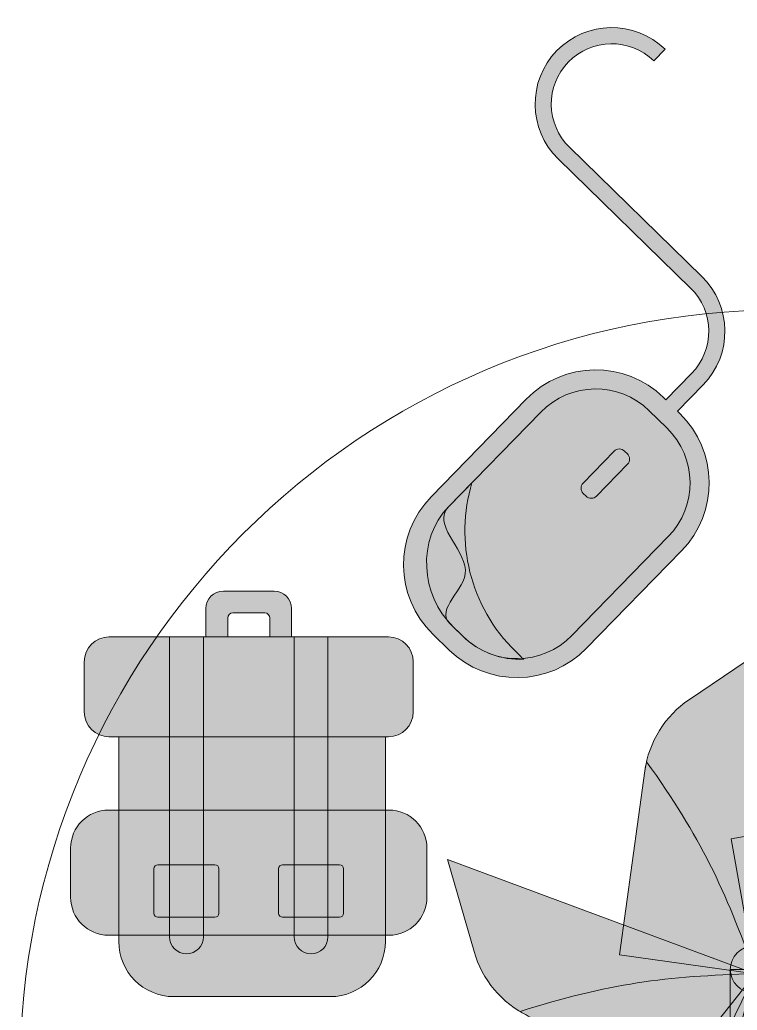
# Model space of a CAD drawing. Header units: inches. Extents: x -2159 to 3042, y -1353 to -29.
# Drawn here: x 2449 to 2703.8, y -950.6 to -599 of the extents above; entities that cross this region are included whole.
import ezdxf

# ---------------------------------------------------------------- set-up
doc = ezdxf.new("R2010")
doc.units = ezdxf.units.IN
doc.header["$MEASUREMENT"] = 0
doc.layers.add('Layer 1', color=7, linetype='Continuous')

# ---------------------------------------------------------------- blocks, each defined once
blk = doc.blocks.new('block 81')
at = {"layer": 'Layer 1', "true_color": 0xe65f41}
h = blk.add_hatch(color=13, dxfattribs=at)
h.dxf.hatch_style = 2
edge = h.paths.add_edge_path()
edge.add_spline(control_points=[(2710.18, -937.63), (2710.18, -937.63), (2688.94, -981.37), (2688.94, -981.37), (2688.94, -981.37), (2629.63, -952.65), (2629.63, -952.65), (2620.24, -948.1), (2613.23, -939.77), (2610.35, -929.75), (2610.35, -929.75), (2600.97, -897.06), (2600.97, -897.06), (2600.97, -897.06), (2710.18, -937.63), (2710.18, -937.63)], knot_values=[0, 0, 0, 0, 1, 1, 1, 2, 2, 2, 3, 3, 3, 4, 4, 4, 5, 5, 5, 5], degree=3, periodic=1)
at = {"layer": 'Layer 1', "true_color": 0xc45137}
h = blk.add_hatch(color=13, dxfattribs=at)
h.dxf.hatch_style = 2
edge = h.paths.add_edge_path()
edge.add_spline(control_points=[(2629.63, -952.65), (2629.63, -952.65), (2688.94, -981.37), (2688.94, -981.37), (2688.94, -981.37), (2710.18, -937.63), (2710.18, -937.63), (2678.37, -938.44), (2658.16, -941.06), (2626.69, -951.04), (2627.64, -951.62), (2628.62, -952.16), (2629.63, -952.65)], knot_values=[0, 0, 0, 0, 1, 1, 1, 2, 2, 2, 3, 3, 3, 4, 4, 4, 4], degree=3, periodic=1)
at = {"layer": 'Layer 1', "lineweight": 0}
for points, knots in [([(2710.18, -937.63), (2710.18, -937.63), (2688.94, -981.37), (2688.94, -981.37), (2688.94, -981.37), (2629.63, -952.65), (2629.63, -952.65), (2620.24, -948.1), (2613.23, -939.77), (2610.35, -929.75), (2610.35, -929.75), (2600.97, -897.06), (2600.97, -897.06), (2600.97, -897.06), (2710.18, -937.63), (2710.18, -937.63)], [0, 0, 0, 0, 1, 1, 1, 2, 2, 2, 3, 3, 3, 4, 4, 4, 5, 5, 5, 5]), ([(2629.63, -952.65), (2629.63, -952.65), (2688.94, -981.37), (2688.94, -981.37), (2688.94, -981.37), (2710.18, -937.63), (2710.18, -937.63), (2678.37, -938.44), (2658.16, -941.06), (2626.69, -951.04), (2627.64, -951.62), (2628.62, -952.16), (2629.63, -952.65)], [0, 0, 0, 0, 1, 1, 1, 2, 2, 2, 3, 3, 3, 4, 4, 4, 4])]:
    blk.add_open_spline(points, degree=3, knots=knots, dxfattribs=at)
blk = doc.blocks.new('block 82')
at = {"layer": 'Layer 1', "true_color": 0xffd54e}
h = blk.add_hatch(color=41, dxfattribs=at)
h.dxf.hatch_style = 2
edge = h.paths.add_edge_path()
edge.add_spline(control_points=[(2710.18, -937.63), (2710.18, -937.63), (2745.21, -971.35), (2745.21, -971.35), (2745.21, -971.35), (2699.57, -1018.88), (2699.57, -1018.88), (2692.34, -1026.41), (2682.26, -1030.5), (2671.83, -1030.14), (2671.83, -1030.14), (2637.85, -1028.96), (2637.85, -1028.96), (2637.85, -1028.96), (2710.18, -937.63), (2710.18, -937.63)], knot_values=[0, 0, 0, 0, 1, 1, 1, 2, 2, 2, 3, 3, 3, 4, 4, 4, 5, 5, 5, 5], degree=3, periodic=1)
at = {"layer": 'Layer 1', "true_color": 0xe8b142}
h = blk.add_hatch(color=43, dxfattribs=at)
h.dxf.hatch_style = 2
edge = h.paths.add_edge_path()
edge.add_spline(control_points=[(2699.57, -1018.88), (2699.57, -1018.88), (2745.21, -971.35), (2745.21, -971.35), (2745.21, -971.35), (2710.18, -937.63), (2710.18, -937.63), (2701.12, -968.13), (2697.37, -988.17), (2697.13, -1021.18), (2697.97, -1020.45), (2698.79, -1019.69), (2699.57, -1018.88)], knot_values=[0, 0, 0, 0, 1, 1, 1, 2, 2, 2, 3, 3, 3, 4, 4, 4, 4], degree=3, periodic=1)
at = {"layer": 'Layer 1', "lineweight": 0}
for points, knots in [([(2710.18, -937.63), (2710.18, -937.63), (2745.21, -971.35), (2745.21, -971.35), (2745.21, -971.35), (2699.57, -1018.88), (2699.57, -1018.88), (2692.34, -1026.41), (2682.26, -1030.5), (2671.83, -1030.14), (2671.83, -1030.14), (2637.85, -1028.96), (2637.85, -1028.96), (2637.85, -1028.96), (2710.18, -937.63), (2710.18, -937.63)], [0, 0, 0, 0, 1, 1, 1, 2, 2, 2, 3, 3, 3, 4, 4, 4, 5, 5, 5, 5]), ([(2699.57, -1018.88), (2699.57, -1018.88), (2745.21, -971.35), (2745.21, -971.35), (2745.21, -971.35), (2710.18, -937.63), (2710.18, -937.63), (2701.12, -968.13), (2697.37, -988.17), (2697.13, -1021.18), (2697.97, -1020.45), (2698.79, -1019.69), (2699.57, -1018.88)], [0, 0, 0, 0, 1, 1, 1, 2, 2, 2, 3, 3, 3, 4, 4, 4, 4])]:
    blk.add_open_spline(points, degree=3, knots=knots, dxfattribs=at)
blk = doc.blocks.new('block 83')
at = {"layer": 'Layer 1', "true_color": 0x9b59b6}
h = blk.add_hatch(color=193, dxfattribs=at)
h.dxf.hatch_style = 2
edge = h.paths.add_edge_path()
edge.add_spline(control_points=[(2710.18, -937.63), (2710.18, -937.63), (2753.07, -914.74), (2753.07, -914.74), (2753.07, -914.74), (2784.17, -972.83), (2784.17, -972.83), (2789.1, -982.03), (2789.87, -992.89), (2786.31, -1002.69), (2786.31, -1002.69), (2774.69, -1034.65), (2774.69, -1034.65), (2774.69, -1034.65), (2710.18, -937.63), (2710.18, -937.63)], knot_values=[0, 0, 0, 0, 1, 1, 1, 2, 2, 2, 3, 3, 3, 4, 4, 4, 5, 5, 5, 5], degree=3, periodic=1)
at = {"layer": 'Layer 1', "true_color": 0x8e44ad}
h = blk.add_hatch(color=205, dxfattribs=at)
h.dxf.hatch_style = 2
edge = h.paths.add_edge_path()
edge.add_spline(control_points=[(2784.17, -972.83), (2784.17, -972.83), (2753.07, -914.74), (2753.07, -914.74), (2753.07, -914.74), (2710.18, -937.63), (2710.18, -937.63), (2736.39, -955.68), (2754.28, -965.43), (2785.61, -975.86), (2785.18, -974.84), (2784.7, -973.82), (2784.17, -972.83)], knot_values=[0, 0, 0, 0, 1, 1, 1, 2, 2, 2, 3, 3, 3, 4, 4, 4, 4], degree=3, periodic=1)
at = {"layer": 'Layer 1', "lineweight": 0}
for points, knots in [([(2710.18, -937.63), (2710.18, -937.63), (2753.07, -914.74), (2753.07, -914.74), (2753.07, -914.74), (2784.17, -972.83), (2784.17, -972.83), (2789.1, -982.03), (2789.87, -992.89), (2786.31, -1002.69), (2786.31, -1002.69), (2774.69, -1034.65), (2774.69, -1034.65), (2774.69, -1034.65), (2710.18, -937.63), (2710.18, -937.63)], [0, 0, 0, 0, 1, 1, 1, 2, 2, 2, 3, 3, 3, 4, 4, 4, 5, 5, 5, 5]), ([(2784.17, -972.83), (2784.17, -972.83), (2753.07, -914.74), (2753.07, -914.74), (2753.07, -914.74), (2710.18, -937.63), (2710.18, -937.63), (2736.39, -955.68), (2754.28, -965.43), (2785.61, -975.86), (2785.18, -974.84), (2784.7, -973.82), (2784.17, -972.83)], [0, 0, 0, 0, 1, 1, 1, 2, 2, 2, 3, 3, 3, 4, 4, 4, 4])]:
    blk.add_open_spline(points, degree=3, knots=knots, dxfattribs=at)
blk = doc.blocks.new('block 84')
at = {"layer": 'Layer 1', "true_color": 0x2ecc71}
h = blk.add_hatch(color=112, dxfattribs=at)
h.dxf.hatch_style = 2
edge = h.paths.add_edge_path()
edge.add_spline(control_points=[(2710.18, -937.63), (2710.18, -937.63), (2701.66, -889.76), (2701.66, -889.76), (2701.66, -889.76), (2766.52, -878.14), (2766.52, -878.14), (2776.79, -876.3), (2787.36, -878.91), (2795.58, -885.33), (2795.58, -885.33), (2822.38, -906.26), (2822.38, -906.26), (2822.38, -906.26), (2710.18, -937.63), (2710.18, -937.63)], knot_values=[0, 0, 0, 0, 1, 1, 1, 2, 2, 2, 3, 3, 3, 4, 4, 4, 5, 5, 5, 5], degree=3, periodic=1)
at = {"layer": 'Layer 1', "true_color": 0x27ae60}
h = blk.add_hatch(color=105, dxfattribs=at)
h.dxf.hatch_style = 2
edge = h.paths.add_edge_path()
edge.add_spline(control_points=[(2766.52, -878.14), (2766.52, -878.14), (2701.66, -889.76), (2701.66, -889.76), (2701.66, -889.76), (2710.18, -937.63), (2710.18, -937.63), (2735.44, -918.28), (2750.25, -904.28), (2769.85, -877.71), (2768.74, -877.8), (2767.63, -877.94), (2766.52, -878.14)], knot_values=[0, 0, 0, 0, 1, 1, 1, 2, 2, 2, 3, 3, 3, 4, 4, 4, 4], degree=3, periodic=1)
at = {"layer": 'Layer 1', "lineweight": 0}
for points, knots in [([(2710.18, -937.63), (2710.18, -937.63), (2701.66, -889.76), (2701.66, -889.76), (2701.66, -889.76), (2766.52, -878.14), (2766.52, -878.14), (2776.79, -876.3), (2787.36, -878.91), (2795.58, -885.33), (2795.58, -885.33), (2822.38, -906.26), (2822.38, -906.26), (2822.38, -906.26), (2710.18, -937.63), (2710.18, -937.63)], [0, 0, 0, 0, 1, 1, 1, 2, 2, 2, 3, 3, 3, 4, 4, 4, 5, 5, 5, 5]), ([(2766.52, -878.14), (2766.52, -878.14), (2701.66, -889.76), (2701.66, -889.76), (2701.66, -889.76), (2710.18, -937.63), (2710.18, -937.63), (2735.44, -918.28), (2750.25, -904.28), (2769.85, -877.71), (2768.74, -877.8), (2767.63, -877.94), (2766.52, -878.14)], [0, 0, 0, 0, 1, 1, 1, 2, 2, 2, 3, 3, 3, 4, 4, 4, 4])]:
    blk.add_open_spline(points, degree=3, knots=knots, dxfattribs=at)
blk = doc.blocks.new('block 85')
at = {"layer": 'Layer 1', "true_color": 0x59abe3}
h = blk.add_hatch(color=143, dxfattribs=at)
h.dxf.hatch_style = 2
edge = h.paths.add_edge_path()
edge.add_spline(control_points=[(2710.18, -937.63), (2710.18, -937.63), (2662.02, -930.95), (2662.02, -930.95), (2662.02, -930.95), (2671.01, -865.66), (2671.01, -865.66), (2672.43, -855.33), (2678.19, -846.09), (2686.83, -840.25), (2686.83, -840.25), (2715.02, -821.23), (2715.02, -821.23), (2715.02, -821.23), (2710.18, -937.63), (2710.18, -937.63)], knot_values=[0, 0, 0, 0, 1, 1, 1, 2, 2, 2, 3, 3, 3, 4, 4, 4, 5, 5, 5, 5], degree=3, periodic=1)
at = {"layer": 'Layer 1', "true_color": 0x4183d7}
h = blk.add_hatch(color=163, dxfattribs=at)
h.dxf.hatch_style = 2
edge = h.paths.add_edge_path()
edge.add_spline(control_points=[(2671.01, -865.66), (2671.01, -865.66), (2662.02, -930.95), (2662.02, -930.95), (2662.02, -930.95), (2710.18, -937.63), (2710.18, -937.63), (2699.58, -907.63), (2690.84, -889.22), (2671.63, -862.37), (2671.38, -863.45), (2671.16, -864.55), (2671.01, -865.66)], knot_values=[0, 0, 0, 0, 1, 1, 1, 2, 2, 2, 3, 3, 3, 4, 4, 4, 4], degree=3, periodic=1)
at = {"layer": 'Layer 1', "lineweight": 0}
for points, knots in [([(2710.18, -937.63), (2710.18, -937.63), (2662.02, -930.95), (2662.02, -930.95), (2662.02, -930.95), (2671.01, -865.66), (2671.01, -865.66), (2672.43, -855.33), (2678.19, -846.09), (2686.83, -840.25), (2686.83, -840.25), (2715.02, -821.23), (2715.02, -821.23), (2715.02, -821.23), (2710.18, -937.63), (2710.18, -937.63)], [0, 0, 0, 0, 1, 1, 1, 2, 2, 2, 3, 3, 3, 4, 4, 4, 5, 5, 5, 5]), ([(2671.01, -865.66), (2671.01, -865.66), (2662.02, -930.95), (2662.02, -930.95), (2662.02, -930.95), (2710.18, -937.63), (2710.18, -937.63), (2699.58, -907.63), (2690.84, -889.22), (2671.63, -862.37), (2671.38, -863.45), (2671.16, -864.55), (2671.01, -865.66)], [0, 0, 0, 0, 1, 1, 1, 2, 2, 2, 3, 3, 3, 4, 4, 4, 4])]:
    blk.add_open_spline(points, degree=3, knots=knots, dxfattribs=at)
blk = doc.blocks.new('block 80')
at = {"layer": 'Layer 1'}
for name in ['block 85', 'block 84', 'block 81', 'block 83', 'block 82']:
    blk.add_blockref(name, (0, 0), dxfattribs=at)
blk = doc.blocks.new('block 79')
at = {"layer": 'Layer 1', "true_color": 0x4a4849}
h = blk.add_hatch(color=59, dxfattribs=at)
h.dxf.hatch_style = 2
edge = h.paths.add_edge_path()
edge.add_spline(control_points=[(2717.89, -936.09), (2717.89, -940.65), (2714.19, -944.35), (2709.62, -944.35), (2705.06, -944.35), (2701.36, -940.65), (2701.36, -936.09), (2701.36, -931.53), (2705.06, -927.83), (2709.62, -927.83), (2714.19, -927.83), (2717.89, -931.53), (2717.89, -936.09)], knot_values=[0, 0, 0, 0, 1, 1, 1, 2, 2, 2, 3, 3, 3, 4, 4, 4, 4], degree=3, periodic=1)
h = blk.add_hatch(color=59, dxfattribs=at)
h.dxf.hatch_style = 2
h.paths.add_polyline_path([(2717.75, -1142.46), (2701.36, -1142.46), (2701.36, -936.09), (2717.75, -936.09)])
at = {"layer": 'Layer 1', "lineweight": 0}
blk.add_lwpolyline([(2717.75, -1142.46), (2701.36, -1142.46), (2701.36, -936.09), (2717.75, -936.09), (2717.75, -1142.46)], dxfattribs=at)
blk.add_open_spline([(2717.89, -936.09), (2717.89, -940.65), (2714.19, -944.35), (2709.62, -944.35), (2705.06, -944.35), (2701.36, -940.65), (2701.36, -936.09), (2701.36, -931.53), (2705.06, -927.83), (2709.62, -927.83), (2714.19, -927.83), (2717.89, -931.53), (2717.89, -936.09)], degree=3, knots=[0, 0, 0, 0, 1, 1, 1, 2, 2, 2, 3, 3, 3, 4, 4, 4, 4], dxfattribs=at)
at = {"layer": 'Layer 1'}
blk.add_blockref('block 80', (0, 0), dxfattribs=at)
blk = doc.blocks.new('block 102')
at = {"layer": 'Layer 1', "true_color": 0x4a4849}
h = blk.add_hatch(color=59, dxfattribs=at)
h.dxf.hatch_style = 2
edge = h.paths.add_edge_path()
edge.add_spline(control_points=[(2674.16, -613.59), (2674.16, -613.59), (2678.18, -609.47), (2678.18, -609.47), (2667.45, -599.01), (2650.21, -599.23), (2639.75, -609.96), (2629.29, -620.68), (2629.5, -637.92), (2640.23, -648.39), (2640.23, -648.39), (2687.25, -694.24), (2687.25, -694.24), (2695.71, -702.48), (2695.88, -716.08), (2687.63, -724.53), (2687.63, -724.53), (2678.5, -733.9), (2678.5, -733.9), (2678.5, -733.9), (2677.68, -733.1), (2677.68, -733.1), (2664.03, -719.79), (2642.18, -720.07), (2628.87, -733.72), (2628.87, -733.72), (2595.15, -768.3), (2595.15, -768.3), (2581.84, -781.94), (2582.11, -803.8), (2595.76, -817.11), (2595.76, -817.11), (2601.51, -822.72), (2601.51, -822.72), (2615.16, -836.03), (2637.02, -835.75), (2650.32, -822.11), (2650.32, -822.11), (2684.05, -787.53), (2684.05, -787.53), (2697.36, -773.88), (2697.08, -752.02), (2683.43, -738.72), (2683.43, -738.72), (2682.61, -737.92), (2682.61, -737.92), (2682.61, -737.92), (2691.75, -728.55), (2691.75, -728.55), (2702.21, -717.82), (2702, -700.58), (2691.27, -690.12), (2691.27, -690.12), (2644.25, -644.27), (2644.25, -644.27), (2635.79, -636.02), (2635.62, -622.43), (2643.87, -613.97), (2652.12, -605.51), (2665.71, -605.34), (2674.16, -613.59)], knot_values=[0, 0, 0, 0, 1, 1, 1, 2, 2, 2, 3, 3, 3, 4, 4, 4, 5, 5, 5, 6, 6, 6, 7, 7, 7, 8, 8, 8, 9, 9, 9, 10, 10, 10, 11, 11, 11, 12, 12, 12, 13, 13, 13, 14, 14, 14, 15, 15, 15, 16, 16, 16, 17, 17, 17, 18, 18, 18, 19, 19, 19, 20, 20, 20, 20], degree=3, periodic=1)
at = {"layer": 'Layer 1', "true_color": 0xf8f7ca}
h = blk.add_hatch(color=7, dxfattribs=at)
h.dxf.hatch_style = 2
edge = h.paths.add_edge_path()
edge.add_spline(control_points=[(2606.58, -818.02), (2617.36, -828.53), (2634.63, -828.32), (2645.14, -817.54), (2645.14, -817.54), (2679.35, -782.46), (2679.35, -782.46), (2689.86, -771.68), (2689.64, -754.41), (2678.86, -743.9), (2678.86, -743.9), (2672.61, -737.8), (2672.61, -737.8), (2661.83, -727.29), (2644.56, -727.51), (2634.05, -738.29), (2634.05, -738.29), (2601.29, -771.88), (2601.29, -771.88), (2595.32, -778.01), (2606.82, -786.38), (2607.26, -794.31), (2607.66, -801.38), (2596.35, -808.04), (2601.81, -813.37), (2601.81, -813.37), (2606.58, -818.02), (2606.58, -818.02)], knot_values=[0, 0, 0, 0, 1, 1, 1, 2, 2, 2, 3, 3, 3, 4, 4, 4, 5, 5, 5, 6, 6, 6, 7, 7, 7, 8, 8, 8, 9, 9, 9, 9], degree=3, periodic=1)
at = {"layer": 'Layer 1', "true_color": 0x4a4849}
h = blk.add_hatch(color=59, dxfattribs=at)
h.dxf.hatch_style = 2
edge = h.paths.add_edge_path()
edge.add_spline(control_points=[(2649.13, -767.12), (2649.13, -767.12), (2650.14, -768.11), (2650.14, -768.11), (2651.17, -769.11), (2652.82, -769.09), (2653.82, -768.06), (2653.82, -768.06), (2664.84, -756.76), (2664.84, -756.76), (2665.85, -755.73), (2665.83, -754.08), (2664.8, -753.08), (2664.8, -753.08), (2663.79, -752.09), (2663.79, -752.09), (2662.76, -751.09), (2661.11, -751.11), (2660.11, -752.14), (2660.11, -752.14), (2649.08, -763.44), (2649.08, -763.44), (2648.08, -764.47), (2648.1, -766.12), (2649.13, -767.12)], knot_values=[0, 0, 0, 0, 1, 1, 1, 2, 2, 2, 3, 3, 3, 4, 4, 4, 5, 5, 5, 6, 6, 6, 7, 7, 7, 8, 8, 8, 8], degree=3, periodic=1)
at = {"layer": 'Layer 1', "true_color": 0xdddbba}
h = blk.add_hatch(color=254, dxfattribs=at)
h.dxf.hatch_style = 2
edge = h.paths.add_edge_path()
edge.add_spline(control_points=[(2625.16, -823.27), (2625.72, -823.82), (2627.41, -825.48), (2627.99, -826), (2620.18, -826.34), (2612.24, -823.6), (2606.22, -817.72), (2606.22, -817.72), (2602.92, -814.51), (2602.92, -814.51), (2591.34, -803.21), (2589.99, -783.47), (2601.29, -771.88), (2601.29, -771.88), (2609.59, -763.37), (2609.59, -763.37), (2603.47, -783.99), (2608.69, -807.22), (2625.16, -823.27)], knot_values=[0, 0, 0, 0, 1, 1, 1, 2, 2, 2, 3, 3, 3, 4, 4, 4, 5, 5, 5, 6, 6, 6, 6], degree=3, periodic=1)
at = {"layer": 'Layer 1', "lineweight": 0}
for points, knots in [([(2674.16, -613.59), (2674.16, -613.59), (2678.18, -609.47), (2678.18, -609.47), (2667.45, -599.01), (2650.21, -599.23), (2639.75, -609.96), (2629.29, -620.68), (2629.5, -637.92), (2640.23, -648.39), (2640.23, -648.39), (2687.25, -694.24), (2687.25, -694.24), (2695.71, -702.48), (2695.88, -716.08), (2687.63, -724.53), (2687.63, -724.53), (2678.5, -733.9), (2678.5, -733.9), (2678.5, -733.9), (2677.68, -733.1), (2677.68, -733.1), (2664.03, -719.79), (2642.18, -720.07), (2628.87, -733.72), (2628.87, -733.72), (2595.15, -768.3), (2595.15, -768.3), (2581.84, -781.94), (2582.11, -803.8), (2595.76, -817.11), (2595.76, -817.11), (2601.51, -822.72), (2601.51, -822.72), (2615.16, -836.03), (2637.02, -835.75), (2650.32, -822.11), (2650.32, -822.11), (2684.05, -787.53), (2684.05, -787.53), (2697.36, -773.88), (2697.08, -752.02), (2683.43, -738.72), (2683.43, -738.72), (2682.61, -737.92), (2682.61, -737.92), (2682.61, -737.92), (2691.75, -728.55), (2691.75, -728.55), (2702.21, -717.82), (2702, -700.58), (2691.27, -690.12), (2691.27, -690.12), (2644.25, -644.27), (2644.25, -644.27), (2635.79, -636.02), (2635.62, -622.43), (2643.87, -613.97), (2652.12, -605.51), (2665.71, -605.34), (2674.16, -613.59)], [0, 0, 0, 0, 1, 1, 1, 2, 2, 2, 3, 3, 3, 4, 4, 4, 5, 5, 5, 6, 6, 6, 7, 7, 7, 8, 8, 8, 9, 9, 9, 10, 10, 10, 11, 11, 11, 12, 12, 12, 13, 13, 13, 14, 14, 14, 15, 15, 15, 16, 16, 16, 17, 17, 17, 18, 18, 18, 19, 19, 19, 20, 20, 20, 20]), ([(2606.58, -818.02), (2617.36, -828.53), (2634.63, -828.32), (2645.14, -817.54), (2645.14, -817.54), (2679.35, -782.46), (2679.35, -782.46), (2689.86, -771.68), (2689.64, -754.41), (2678.86, -743.9), (2678.86, -743.9), (2672.61, -737.8), (2672.61, -737.8), (2661.83, -727.29), (2644.56, -727.51), (2634.05, -738.29), (2634.05, -738.29), (2601.29, -771.88), (2601.29, -771.88), (2595.32, -778.01), (2606.82, -786.38), (2607.26, -794.31), (2607.66, -801.38), (2596.35, -808.04), (2601.81, -813.37), (2601.81, -813.37), (2606.58, -818.02), (2606.58, -818.02)], [0, 0, 0, 0, 1, 1, 1, 2, 2, 2, 3, 3, 3, 4, 4, 4, 5, 5, 5, 6, 6, 6, 7, 7, 7, 8, 8, 8, 9, 9, 9, 9]), ([(2649.13, -767.12), (2649.13, -767.12), (2650.14, -768.11), (2650.14, -768.11), (2651.17, -769.11), (2652.82, -769.09), (2653.82, -768.06), (2653.82, -768.06), (2664.84, -756.76), (2664.84, -756.76), (2665.85, -755.73), (2665.83, -754.08), (2664.8, -753.08), (2664.8, -753.08), (2663.79, -752.09), (2663.79, -752.09), (2662.76, -751.09), (2661.11, -751.11), (2660.11, -752.14), (2660.11, -752.14), (2649.08, -763.44), (2649.08, -763.44), (2648.08, -764.47), (2648.1, -766.12), (2649.13, -767.12)], [0, 0, 0, 0, 1, 1, 1, 2, 2, 2, 3, 3, 3, 4, 4, 4, 5, 5, 5, 6, 6, 6, 7, 7, 7, 8, 8, 8, 8]), ([(2625.16, -823.27), (2625.72, -823.82), (2627.41, -825.48), (2627.99, -826), (2620.18, -826.34), (2612.24, -823.6), (2606.22, -817.72), (2606.22, -817.72), (2602.92, -814.51), (2602.92, -814.51), (2591.34, -803.21), (2589.99, -783.47), (2601.29, -771.88), (2601.29, -771.88), (2609.59, -763.37), (2609.59, -763.37), (2603.47, -783.99), (2608.69, -807.22), (2625.16, -823.27)], [0, 0, 0, 0, 1, 1, 1, 2, 2, 2, 3, 3, 3, 4, 4, 4, 5, 5, 5, 6, 6, 6, 6])]:
    blk.add_open_spline(points, degree=3, knots=knots, dxfattribs=at)
blk = doc.blocks.new('block 104')
at = {"layer": 'Layer 1', "true_color": 0xe65f41}
h = blk.add_hatch(color=13, dxfattribs=at)
h.dxf.hatch_style = 2
edge = h.paths.add_edge_path()
edge.add_spline(control_points=[(2480.68, -853.48), (2480.68, -853.48), (2579.97, -853.48), (2579.97, -853.48), (2584.82, -853.48), (2588.75, -849.55), (2588.75, -844.71), (2588.75, -844.71), (2588.75, -826.86), (2588.75, -826.86), (2588.75, -822.02), (2584.82, -818.09), (2579.97, -818.09), (2579.97, -818.09), (2480.68, -818.09), (2480.68, -818.09), (2475.84, -818.09), (2471.91, -822.02), (2471.91, -826.86), (2471.91, -826.86), (2471.91, -844.71), (2471.91, -844.71), (2471.91, -849.55), (2475.84, -853.48), (2480.68, -853.48)], knot_values=[0, 0, 0, 0, 1, 1, 1, 2, 2, 2, 3, 3, 3, 4, 4, 4, 5, 5, 5, 6, 6, 6, 7, 7, 7, 8, 8, 8, 8], degree=3, periodic=1)
h = blk.add_hatch(color=13, dxfattribs=at)
h.dxf.hatch_style = 2
edge = h.paths.add_edge_path()
edge.add_spline(control_points=[(2580.1, -879.52), (2580.1, -879.52), (2480.55, -879.52), (2480.55, -879.52), (2473.1, -879.52), (2467.06, -885.56), (2467.06, -893.01), (2467.06, -893.01), (2467.06, -910.47), (2467.06, -910.47), (2467.06, -917.92), (2473.1, -923.96), (2480.55, -923.96), (2480.55, -923.96), (2580.1, -923.96), (2580.1, -923.96), (2587.56, -923.96), (2593.6, -917.92), (2593.6, -910.47), (2593.6, -910.47), (2593.6, -893.01), (2593.6, -893.01), (2593.6, -885.56), (2587.56, -879.52), (2580.1, -879.52)], knot_values=[0, 0, 0, 0, 1, 1, 1, 2, 2, 2, 3, 3, 3, 4, 4, 4, 5, 5, 5, 6, 6, 6, 7, 7, 7, 8, 8, 8, 8], degree=3, periodic=1)
at = {"layer": 'Layer 1', "lineweight": 0}
for points in [[(2480.68, -853.48), (2480.68, -853.48), (2579.97, -853.48), (2579.97, -853.48), (2584.82, -853.48), (2588.75, -849.55), (2588.75, -844.71), (2588.75, -844.71), (2588.75, -826.86), (2588.75, -826.86), (2588.75, -822.02), (2584.82, -818.09), (2579.97, -818.09), (2579.97, -818.09), (2480.68, -818.09), (2480.68, -818.09), (2475.84, -818.09), (2471.91, -822.02), (2471.91, -826.86), (2471.91, -826.86), (2471.91, -844.71), (2471.91, -844.71), (2471.91, -849.55), (2475.84, -853.48), (2480.68, -853.48)], [(2580.1, -879.52), (2580.1, -879.52), (2480.55, -879.52), (2480.55, -879.52), (2473.1, -879.52), (2467.06, -885.56), (2467.06, -893.01), (2467.06, -893.01), (2467.06, -910.47), (2467.06, -910.47), (2467.06, -917.92), (2473.1, -923.96), (2480.55, -923.96), (2480.55, -923.96), (2580.1, -923.96), (2580.1, -923.96), (2587.56, -923.96), (2593.6, -917.92), (2593.6, -910.47), (2593.6, -910.47), (2593.6, -893.01), (2593.6, -893.01), (2593.6, -885.56), (2587.56, -879.52), (2580.1, -879.52)]]:
    blk.add_open_spline(points, degree=3, knots=[0, 0, 0, 0, 1, 1, 1, 2, 2, 2, 3, 3, 3, 4, 4, 4, 5, 5, 5, 6, 6, 6, 7, 7, 7, 8, 8, 8, 8], dxfattribs=at)
blk = doc.blocks.new('block 105')
at = {"layer": 'Layer 1', "true_color": 0xffd54e}
h = blk.add_hatch(color=41, dxfattribs=at)
h.dxf.hatch_style = 2
edge = h.paths.add_edge_path()
edge.add_spline(control_points=[(2502.19, -924.54), (2502.19, -927.87), (2504.88, -930.56), (2508.2, -930.56), (2511.52, -930.56), (2514.22, -927.87), (2514.22, -924.54), (2514.22, -924.54), (2514.22, -818.09), (2514.22, -818.09), (2514.22, -818.09), (2502.19, -818.09), (2502.19, -818.09), (2502.19, -818.09), (2502.19, -924.54), (2502.19, -924.54)], knot_values=[0, 0, 0, 0, 1, 1, 1, 2, 2, 2, 3, 3, 3, 4, 4, 4, 5, 5, 5, 5], degree=3, periodic=1)
h = blk.add_hatch(color=41, dxfattribs=at)
h.dxf.hatch_style = 2
edge = h.paths.add_edge_path()
edge.add_spline(control_points=[(2546.44, -818.09), (2546.44, -818.09), (2546.44, -924.54), (2546.44, -924.54), (2546.44, -927.87), (2549.13, -930.56), (2552.45, -930.56), (2555.77, -930.56), (2558.47, -927.87), (2558.47, -924.54), (2558.47, -924.54), (2558.47, -818.09), (2558.47, -818.09), (2558.47, -818.09), (2546.44, -818.09), (2546.44, -818.09)], knot_values=[0, 0, 0, 0, 1, 1, 1, 2, 2, 2, 3, 3, 3, 4, 4, 4, 5, 5, 5, 5], degree=3, periodic=1)
at = {"layer": 'Layer 1', "lineweight": 0}
for points in [[(2502.19, -924.54), (2502.19, -927.87), (2504.88, -930.56), (2508.2, -930.56), (2511.52, -930.56), (2514.22, -927.87), (2514.22, -924.54), (2514.22, -924.54), (2514.22, -818.09), (2514.22, -818.09), (2514.22, -818.09), (2502.19, -818.09), (2502.19, -818.09), (2502.19, -818.09), (2502.19, -924.54), (2502.19, -924.54)], [(2546.44, -818.09), (2546.44, -818.09), (2546.44, -924.54), (2546.44, -924.54), (2546.44, -927.87), (2549.13, -930.56), (2552.45, -930.56), (2555.77, -930.56), (2558.47, -927.87), (2558.47, -924.54), (2558.47, -924.54), (2558.47, -818.09), (2558.47, -818.09), (2558.47, -818.09), (2546.44, -818.09), (2546.44, -818.09)]]:
    blk.add_open_spline(points, degree=3, knots=[0, 0, 0, 0, 1, 1, 1, 2, 2, 2, 3, 3, 3, 4, 4, 4, 5, 5, 5, 5], dxfattribs=at)
blk = doc.blocks.new('block 106')
at = {"layer": 'Layer 1', "true_color": 0xbdc2c5}
h = blk.add_hatch(color=9, dxfattribs=at)
h.dxf.hatch_style = 2
edge = h.paths.add_edge_path()
edge.add_spline(control_points=[(2518.31, -898.93), (2518.31, -898.93), (2498.09, -898.93), (2498.09, -898.93), (2497.3, -898.93), (2496.65, -899.57), (2496.65, -900.37), (2496.65, -900.37), (2496.65, -916.12), (2496.65, -916.12), (2496.65, -916.91), (2497.3, -917.56), (2498.09, -917.56), (2498.09, -917.56), (2518.31, -917.56), (2518.31, -917.56), (2519.11, -917.56), (2519.75, -916.91), (2519.75, -916.12), (2519.75, -916.12), (2519.75, -900.37), (2519.75, -900.37), (2519.75, -899.57), (2519.11, -898.93), (2518.31, -898.93)], knot_values=[0, 0, 0, 0, 1, 1, 1, 2, 2, 2, 3, 3, 3, 4, 4, 4, 5, 5, 5, 6, 6, 6, 7, 7, 7, 8, 8, 8, 8], degree=3, periodic=1)
h = blk.add_hatch(color=9, dxfattribs=at)
h.dxf.hatch_style = 2
edge = h.paths.add_edge_path()
edge.add_spline(control_points=[(2562.56, -898.93), (2562.56, -898.93), (2542.34, -898.93), (2542.34, -898.93), (2541.55, -898.93), (2540.9, -899.57), (2540.9, -900.37), (2540.9, -900.37), (2540.9, -916.12), (2540.9, -916.12), (2540.9, -916.91), (2541.55, -917.56), (2542.34, -917.56), (2542.34, -917.56), (2562.56, -917.56), (2562.56, -917.56), (2563.36, -917.56), (2564, -916.91), (2564, -916.12), (2564, -916.12), (2564, -900.37), (2564, -900.37), (2564, -899.57), (2563.36, -898.93), (2562.56, -898.93)], knot_values=[0, 0, 0, 0, 1, 1, 1, 2, 2, 2, 3, 3, 3, 4, 4, 4, 5, 5, 5, 6, 6, 6, 7, 7, 7, 8, 8, 8, 8], degree=3, periodic=1)
at = {"layer": 'Layer 1', "lineweight": 0}
for points in [[(2518.31, -898.93), (2518.31, -898.93), (2498.09, -898.93), (2498.09, -898.93), (2497.3, -898.93), (2496.65, -899.57), (2496.65, -900.37), (2496.65, -900.37), (2496.65, -916.12), (2496.65, -916.12), (2496.65, -916.91), (2497.3, -917.56), (2498.09, -917.56), (2498.09, -917.56), (2518.31, -917.56), (2518.31, -917.56), (2519.11, -917.56), (2519.75, -916.91), (2519.75, -916.12), (2519.75, -916.12), (2519.75, -900.37), (2519.75, -900.37), (2519.75, -899.57), (2519.11, -898.93), (2518.31, -898.93)], [(2562.56, -898.93), (2562.56, -898.93), (2542.34, -898.93), (2542.34, -898.93), (2541.55, -898.93), (2540.9, -899.57), (2540.9, -900.37), (2540.9, -900.37), (2540.9, -916.12), (2540.9, -916.12), (2540.9, -916.91), (2541.55, -917.56), (2542.34, -917.56), (2542.34, -917.56), (2562.56, -917.56), (2562.56, -917.56), (2563.36, -917.56), (2564, -916.91), (2564, -916.12), (2564, -916.12), (2564, -900.37), (2564, -900.37), (2564, -899.57), (2563.36, -898.93), (2562.56, -898.93)]]:
    blk.add_open_spline(points, degree=3, knots=[0, 0, 0, 0, 1, 1, 1, 2, 2, 2, 3, 3, 3, 4, 4, 4, 5, 5, 5, 6, 6, 6, 7, 7, 7, 8, 8, 8, 8], dxfattribs=at)
blk = doc.blocks.new('block 107')
at = {"layer": 'Layer 1', "true_color": 0xbdc2c5}
h = blk.add_hatch(color=9, dxfattribs=at)
h.dxf.hatch_style = 2
edge = h.paths.add_edge_path()
edge.add_spline(control_points=[(2545.56, -818.09), (2545.56, -818.09), (2537.8, -818.09), (2537.8, -818.09), (2537.8, -818.09), (2537.8, -811.35), (2537.8, -811.35), (2537.8, -810.36), (2537, -809.55), (2536, -809.55), (2536, -809.55), (2524.65, -809.55), (2524.65, -809.55), (2523.66, -809.55), (2522.86, -810.36), (2522.86, -811.35), (2522.86, -811.35), (2522.86, -818.09), (2522.86, -818.09), (2522.86, -818.09), (2515.09, -818.09), (2515.09, -818.09), (2515.09, -818.09), (2515.09, -808), (2515.09, -808), (2515.09, -804.57), (2517.87, -801.79), (2521.3, -801.79), (2521.3, -801.79), (2539.35, -801.79), (2539.35, -801.79), (2542.78, -801.79), (2545.56, -804.57), (2545.56, -808), (2545.56, -808), (2545.56, -818.09), (2545.56, -818.09)], knot_values=[0, 0, 0, 0, 1, 1, 1, 2, 2, 2, 3, 3, 3, 4, 4, 4, 5, 5, 5, 6, 6, 6, 7, 7, 7, 8, 8, 8, 9, 9, 9, 10, 10, 10, 11, 11, 11, 12, 12, 12, 12], degree=3, periodic=1)
at = {"layer": 'Layer 1', "lineweight": 0}
blk.add_open_spline([(2545.56, -818.09), (2545.56, -818.09), (2537.8, -818.09), (2537.8, -818.09), (2537.8, -818.09), (2537.8, -811.35), (2537.8, -811.35), (2537.8, -810.36), (2537, -809.55), (2536, -809.55), (2536, -809.55), (2524.65, -809.55), (2524.65, -809.55), (2523.66, -809.55), (2522.86, -810.36), (2522.86, -811.35), (2522.86, -811.35), (2522.86, -818.09), (2522.86, -818.09), (2522.86, -818.09), (2515.09, -818.09), (2515.09, -818.09), (2515.09, -818.09), (2515.09, -808), (2515.09, -808), (2515.09, -804.57), (2517.87, -801.79), (2521.3, -801.79), (2521.3, -801.79), (2539.35, -801.79), (2539.35, -801.79), (2542.78, -801.79), (2545.56, -804.57), (2545.56, -808), (2545.56, -808), (2545.56, -818.09), (2545.56, -818.09)], degree=3, knots=[0, 0, 0, 0, 1, 1, 1, 2, 2, 2, 3, 3, 3, 4, 4, 4, 5, 5, 5, 6, 6, 6, 7, 7, 7, 8, 8, 8, 9, 9, 9, 10, 10, 10, 11, 11, 11, 12, 12, 12, 12], dxfattribs=at)
blk = doc.blocks.new('block 103')
at = {"layer": 'Layer 1', "true_color": 0xc45137}
h = blk.add_hatch(color=13, dxfattribs=at)
h.dxf.hatch_style = 2
edge = h.paths.add_edge_path()
edge.add_spline(control_points=[(2484.14, -853.48), (2484.14, -853.48), (2484.14, -926.2), (2484.14, -926.2), (2484.14, -937), (2492.89, -945.75), (2503.69, -945.75), (2503.69, -945.75), (2559.3, -945.75), (2559.3, -945.75), (2570.09, -945.75), (2578.85, -937), (2578.85, -926.2), (2578.85, -926.2), (2578.85, -853.48), (2578.85, -853.48), (2578.85, -853.48), (2484.14, -853.48), (2484.14, -853.48)], knot_values=[0, 0, 0, 0, 1, 1, 1, 2, 2, 2, 3, 3, 3, 4, 4, 4, 5, 5, 5, 6, 6, 6, 6], degree=3, periodic=1)
at = {"layer": 'Layer 1', "lineweight": 0}
blk.add_open_spline([(2484.14, -853.48), (2484.14, -853.48), (2484.14, -926.2), (2484.14, -926.2), (2484.14, -937), (2492.89, -945.75), (2503.69, -945.75), (2503.69, -945.75), (2559.3, -945.75), (2559.3, -945.75), (2570.09, -945.75), (2578.85, -937), (2578.85, -926.2), (2578.85, -926.2), (2578.85, -853.48), (2578.85, -853.48), (2578.85, -853.48), (2484.14, -853.48), (2484.14, -853.48)], degree=3, knots=[0, 0, 0, 0, 1, 1, 1, 2, 2, 2, 3, 3, 3, 4, 4, 4, 5, 5, 5, 6, 6, 6, 6], dxfattribs=at)
at = {"layer": 'Layer 1'}
for name in ['block 107', 'block 104', 'block 105', 'block 106']:
    blk.add_blockref(name, (0, 0), dxfattribs=at)
blk = doc.blocks.new('block 77')
at = {"layer": 'Layer 1', "lineweight": 0}
blk.add_open_spline([(2991, -973), (2991, -1122.67), (2869.67, -1244), (2720, -1244), (2570.33, -1244), (2449, -1122.67), (2449, -973), (2449, -823.33), (2570.33, -702), (2720, -702), (2869.67, -702), (2991, -823.33), (2991, -973)], degree=3, knots=[0, 0, 0, 0, 1, 1, 1, 2, 2, 2, 3, 3, 3, 4, 4, 4, 4], dxfattribs=at)
at = {"layer": 'Layer 1'}
for name in ['block 102', 'block 103', 'block 79']:
    blk.add_blockref(name, (0, 0), dxfattribs=at)

msp = doc.modelspace()

# ---------------------------------------------------------------- block references
at = {"layer": 'Layer 1'}
msp.add_blockref('block 77', (0, 0), dxfattribs=at)

doc.saveas('drawing.dxf')
